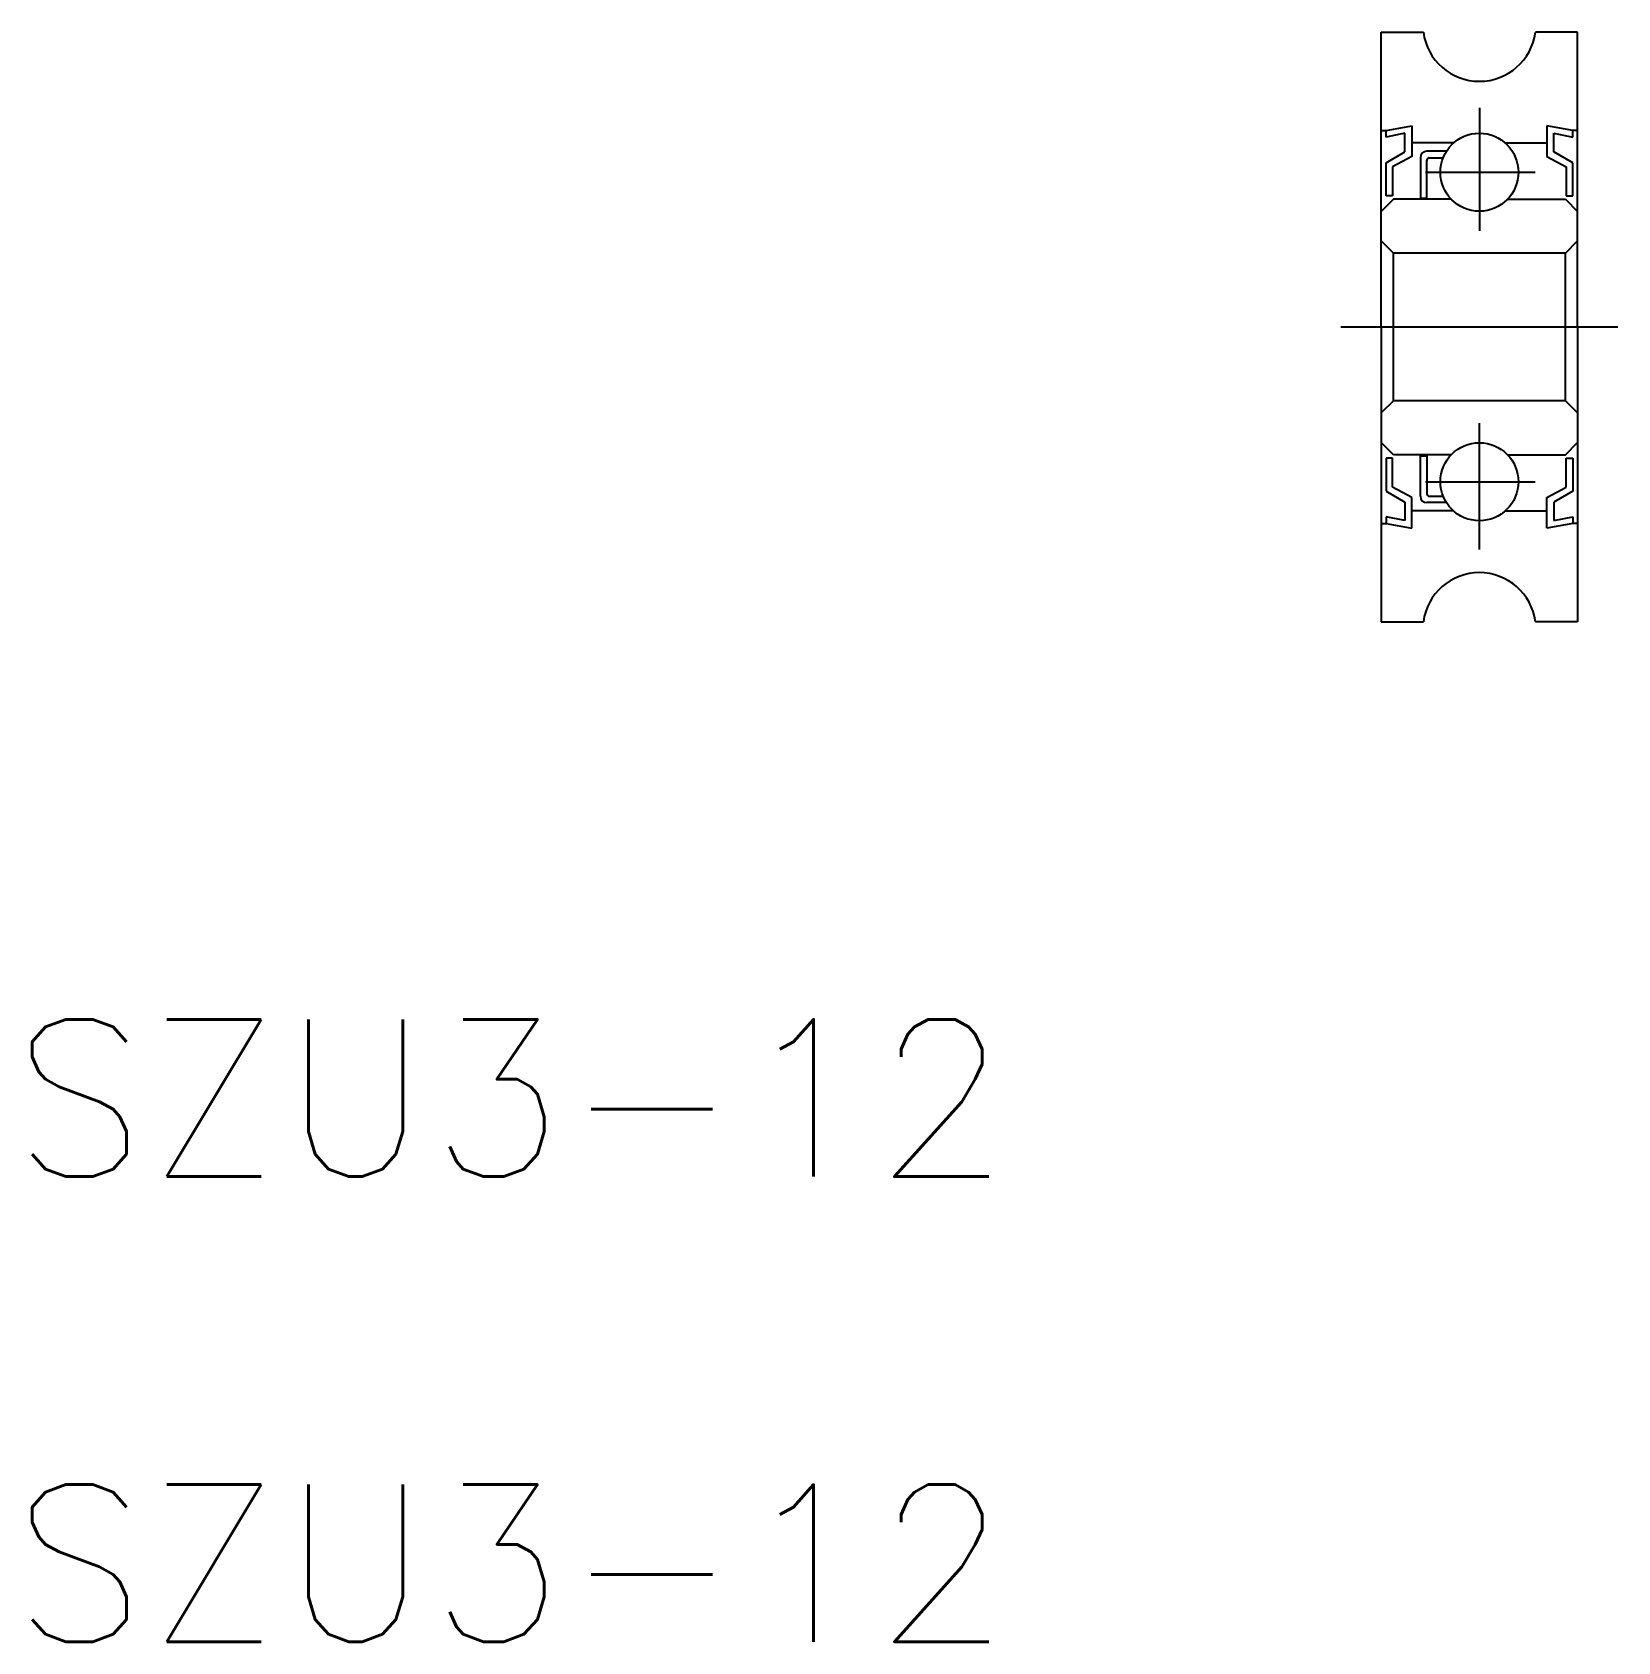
# Model space of a CAD drawing. Extents: x 99.2 to 131.5, y 125.9 to 158.6.
import ezdxf

# ---------------------------------------------------------------- set-up
doc = ezdxf.new("R2010")
doc.units = 0
doc.linetypes.add('CENTER', pattern=[17.5, 13, -1.5, 1.5, -1.5])
doc.layers.get('0').update_dxf_attribs({"linetype": 'CONTINUOUS'})
doc.layers.add('CENTER', color=1, linetype='CENTER')
doc.styles.get("Standard").update_dxf_attribs({"font": 'txt.shx', "bigfont": '@extfont2.shx'})

msp = doc.modelspace()

# ---------------------------------------------------------------- linework, layer by layer
at = {"color": 7, "linetype": 'CONTINUOUS'}
for p, q in [((126.653, 152.647), (126.653, 158.647)), ((126.653, 158.647), (127.513, 158.647)), ((130.653, 158.647), (129.793, 158.647)), ((130.653, 152.647), (130.653, 158.647)), ((126.653, 156.647), (126.753, 156.647)), ((126.753, 156.647), (127.278, 156.739)), ((126.753, 156.511), (126.753, 156.647)), ((127.278, 156.739), (127.278, 156.119)), ((130.553, 156.647), (130.028, 156.739)), ((130.028, 156.739), (130.028, 156.119)), ((130.653, 156.647), (130.553, 156.647)), ((130.553, 156.511), (130.553, 156.647)), ((127.135, 156.589), (126.753, 156.511)), ((127.135, 156.21), (127.135, 156.589)), ((128.128, 156.392), (127.278, 156.392)), ((129.178, 156.392), (130.028, 156.392)), ((130.171, 156.21), (130.171, 156.589)), ((130.171, 156.589), (130.553, 156.511)), ((126.753, 155.991), (127.135, 156.21)), ((126.753, 155.315), (126.753, 155.991)), ((127.278, 156.119), (126.885, 155.909)), ((127.453, 156.092), (127.453, 155.267)), ((127.983, 156.222), (127.583, 156.222)), ((127.583, 155.267), (127.583, 156.042)), ((127.633, 156.092), (127.916, 156.092)), ((130.028, 156.119), (130.421, 155.909)), ((130.553, 155.991), (130.171, 156.21)), ((130.553, 155.315), (130.553, 155.991)), ((126.885, 155.909), (126.885, 155.315)), ((130.421, 155.909), (130.421, 155.315)), ((126.885, 155.315), (126.753, 155.315)), ((130.421, 155.315), (130.553, 155.315)), ((126.903, 155.247), (126.653, 154.997)), ((128.081, 155.247), (126.903, 155.247)), ((127.453, 155.267), (127.583, 155.267)), ((129.225, 155.247), (130.403, 155.247)), ((130.403, 155.247), (130.653, 154.997)), ((126.903, 154.147), (126.653, 154.397)), ((130.403, 154.147), (130.653, 154.397)), ((126.903, 151.147), (126.903, 154.147)), ((130.403, 154.147), (126.903, 154.147)), ((130.403, 151.147), (130.403, 154.147)), ((126.653, 152.647), (126.653, 146.647)), ((130.653, 152.647), (130.653, 146.647)), ((126.903, 151.147), (126.653, 150.897)), ((130.403, 151.147), (126.903, 151.147)), ((130.403, 151.147), (130.653, 150.897)), ((126.903, 150.047), (126.653, 150.297)), ((128.081, 150.047), (126.903, 150.047)), ((129.225, 150.047), (130.403, 150.047)), ((130.403, 150.047), (130.653, 150.297)), ((126.885, 149.979), (126.753, 149.979)), ((126.753, 149.979), (126.753, 149.303)), ((126.885, 149.385), (126.885, 149.979)), ((127.453, 150.027), (127.583, 150.027)), ((127.453, 149.202), (127.453, 150.027)), ((127.583, 150.027), (127.583, 149.252)), ((130.421, 149.385), (130.421, 149.979)), ((130.421, 149.979), (130.553, 149.979)), ((130.553, 149.979), (130.553, 149.303)), ((126.753, 149.303), (127.135, 149.084)), ((127.278, 149.174), (126.885, 149.385)), ((127.135, 149.084), (127.135, 148.705)), ((127.278, 148.554), (127.278, 149.174)), ((127.983, 149.072), (127.583, 149.072)), ((127.633, 149.202), (127.916, 149.202)), ((130.028, 149.174), (130.421, 149.385)), ((130.028, 148.554), (130.028, 149.174)), ((130.553, 149.303), (130.171, 149.084)), ((130.171, 149.084), (130.171, 148.705)), ((127.135, 148.705), (126.753, 148.782)), ((126.753, 148.782), (126.753, 148.647)), ((128.128, 148.902), (127.278, 148.902)), ((129.178, 148.902), (130.028, 148.902)), ((130.171, 148.705), (130.553, 148.782)), ((130.553, 148.782), (130.553, 148.647)), ((126.653, 148.647), (126.753, 148.647)), ((126.753, 148.647), (127.278, 148.554)), ((130.553, 148.647), (130.028, 148.554)), ((130.653, 148.647), (130.553, 148.647)), ((126.653, 146.647), (127.513, 146.647)), ((130.653, 146.647), (129.793, 146.647))]:
    msp.add_line(p, q, dxfattribs=at)
for centre in [(128.653, 155.797), (128.653, 149.497)]:
    msp.add_circle(centre, 0.794, dxfattribs=at)
for centre, radius, start, end in [((128.653, 158.797), 1.15, 187.4947, 352.5053), ((127.583, 156.092), 0.13, 90, 180), ((127.633, 156.042), 0.05, 90, 180), ((127.583, 149.202), 0.13, 180, 270), ((127.633, 149.252), 0.05, 180, 270), ((128.653, 146.497), 1.15, 7.4947, 172.5053)]:
    msp.add_arc(centre, radius, start, end, dxfattribs=at)
at = {"layer": 'CENTER', "color": 1, "linetype": 'CENTER'}
for p, q in [((128.653, 157.107), (128.653, 154.607)), ((127.556, 155.797), (129.786, 155.797)), ((125.831, 152.647), (131.471, 152.647)), ((128.653, 148.117), (128.653, 150.687)), ((127.556, 149.497), (129.786, 149.497))]:
    msp.add_line(p, q, dxfattribs=at)

# ---------------------------------------------------------------- texts
at = {"color": 7, "linetype": 'CONTINUOUS'}
for p in [(98.778, 135.355), (98.778, 125.886)]:
    msp.add_text('SZU3-12', height=3.2, dxfattribs=at).set_placement(p)

doc.saveas('drawing.dxf')
